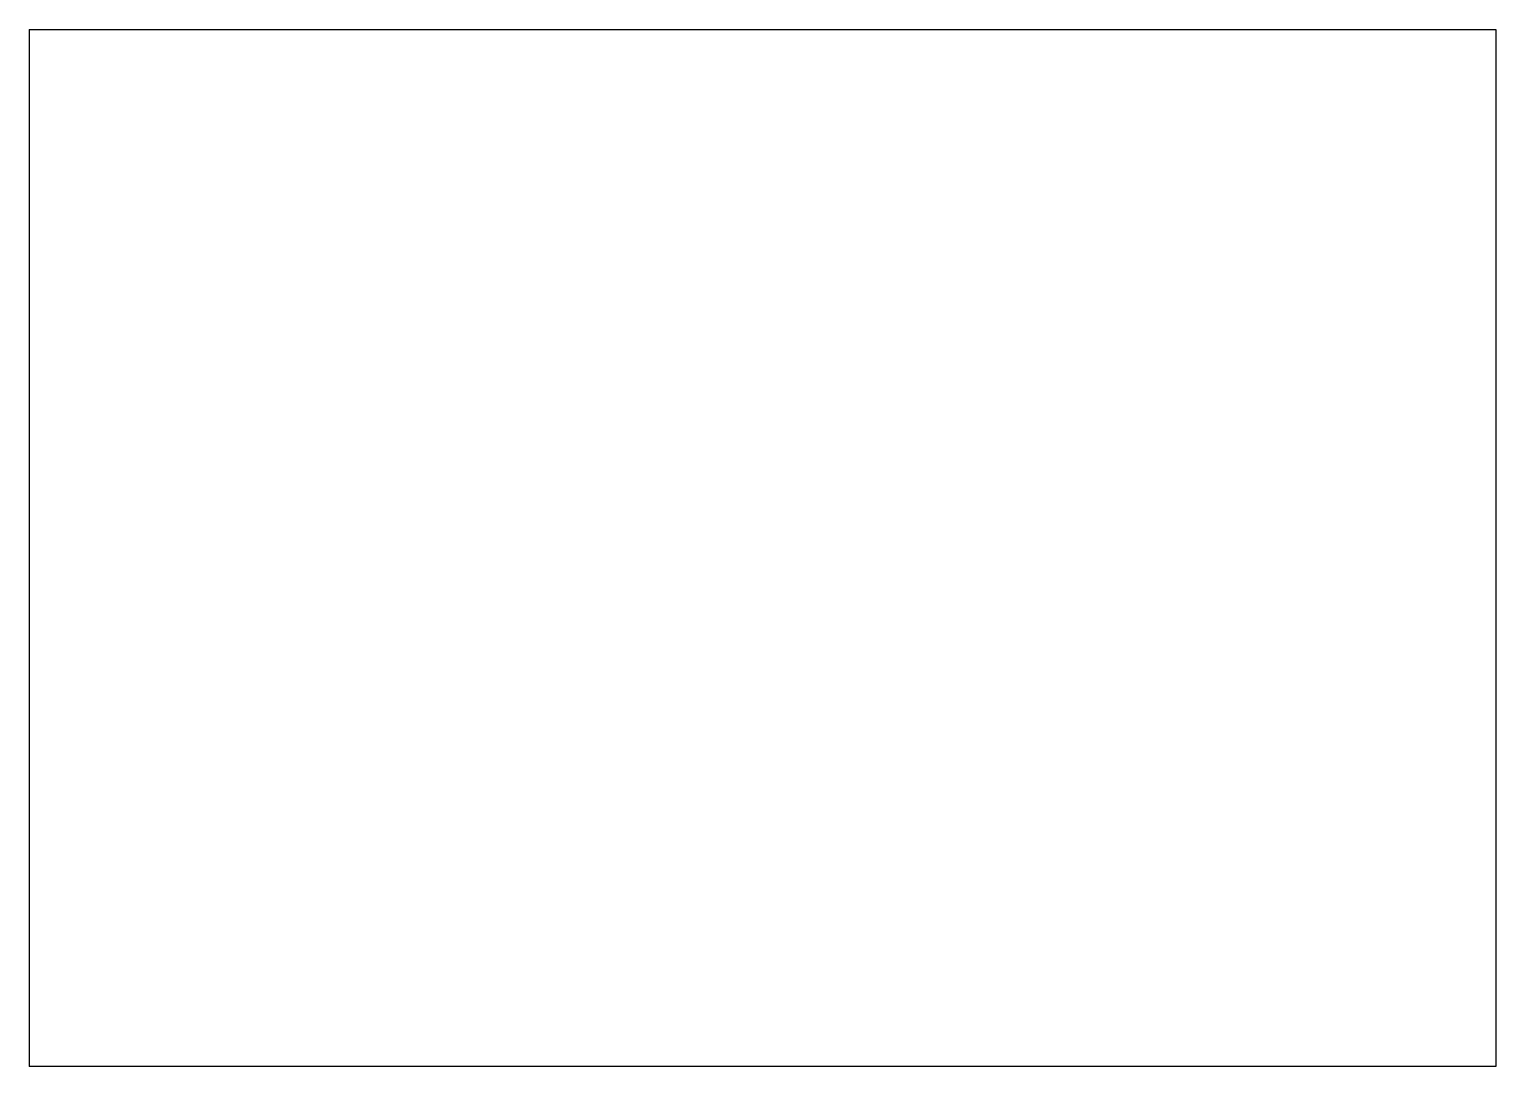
# Paper-space layout 'Print' of a CAD drawing. Header units: millimetres. Extents: x 0 to 594, y 0 to 420.
import ezdxf

# ---------------------------------------------------------------- set-up
doc = ezdxf.new("R2010")
doc.units = ezdxf.units.MM
doc.header["$MEASUREMENT"] = 0

psp = doc.layouts.new('Print')

# ---------------------------------------------------------------- linework, layer by layer
at = {"layer": 'Defpoints'}
for p, q in [((0, 420), (594, 420)), ((0, 420), (0, 0)), ((594, 420), (594, 0)), ((594, 0), (0, 0))]:
    psp.add_line(p, q, dxfattribs=at)

doc.saveas('drawing.dxf')
